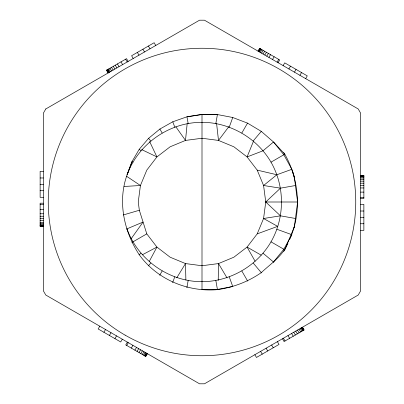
<?xml version="1.0" encoding="UTF-8"?>
<svg xmlns="http://www.w3.org/2000/svg" width="404" height="404" viewBox="0 0 404 404"><rect width="100%" height="100%" fill="white"/><g stroke="black" fill="none" stroke-linecap="round" stroke-linejoin="round"><path stroke-width="0.61" d="M218.221 280.386L218.498 263.575L233.871 257.207L247.076 247.076L257.207 233.871L263.575 218.498L265.746 202L263.575 185.502L257.207 170.129L247.076 156.924L233.871 146.793L218.498 140.425L202 138.254L185.502 140.425L170.129 146.793L156.924 156.924L146.793 170.129L140.425 185.502L138.254 202L139.34 210.252L146.793 233.871L156.924 247.076L170.129 257.207L185.502 263.575L202 265.746L218.498 263.575L227.058 277.957M127.124 229.255C138.208 260.065 169.256 281.805 202 281.684C229.977 281.623 256.969 266.039 271.008 241.839C284.946 217.584 284.946 186.416 271.008 162.161C256.969 137.961 229.977 122.377 202 122.316C169.256 122.195 138.208 143.935 127.124 174.745C117.397 201.384 123.972 231.497 139.213 254.682C156.762 279.275 187.567 292.198 217.418 289.653C233.153 287.436 248.218 281.734 261.267 272.634C270.872 263.666 282.977 255.737 287.941 243.097M283.744 152.672L284.81 154.192C299.238 179.805 301.839 212.176 289.764 239.178M187.163 123.669L185.502 140.425L175.836 126.775M132.992 162.161L132.007 161.59L127.124 174.745L132.007 161.59L139.213 149.318L148.586 138.345L159.883 129.048L172.801 121.776L186.976 116.801L202 114.347L217.418 114.559L232.754 117.498L247.531 123.134L261.267 131.366L273.503 142.001L283.82 154.762L291.855 169.296L294.359 177.25L297.617 202L294.359 226.75L284.81 249.808L283.744 251.328M186.885 287.714L188.163 280.472M215.837 123.528L217.418 114.559L202 114.559L186.976 116.801L188.163 123.528M172.649 282.638L174.745 276.876M229.255 127.124L232.754 117.498M253.465 141.259L247.076 156.924L263.039 150.783L273.503 142.001L284.81 154.192L271.008 162.161M149.293 261.393L156.924 247.076L142.501 254.692M291.855 234.704L283.82 249.238L273.503 261.999M258.035 51.126L259.626 48.364L279.679 59.944L278.088 62.706M258.217 51.232L259.545 48.929M99.763 326.2L98.172 328.962L120.715 341.976L122.306 339.214M258.429 51.353L260.019 48.591M258.777 51.555L260.373 48.798M258.949 51.656L260.545 48.894M259.464 51.954L261.06 49.192M260.322 52.449L261.918 49.687M261.524 53.141L263.12 50.379M263.049 54.02L264.645 51.263M103.919 332.28L105.515 329.518M264.812 55.04L266.408 52.278M266.786 56.181L268.382 53.419M268.933 57.419L270.529 54.656M109.413 335.451L111.004 332.689M272.533 59.494L274.124 56.737M114.948 338.643L116.539 335.886M277.129 62.15L278.725 59.388M159.706 275.255L162.161 271.008M241.839 132.992L247.531 123.134M283.133 65.615L284.724 62.857L307.267 75.871L305.676 78.634M127.351 342.127L125.76 344.89L145.814 356.464L147.404 353.707M126.72 345.44L128.31 342.683M288.9 68.948L290.496 66.185M131.315 348.096L132.911 345.334M294.435 72.144L296.031 69.382M134.911 350.172L136.507 347.415M137.062 351.414L138.653 348.652M139.032 352.551L140.627 349.793M299.93 75.316L301.52 72.553M140.799 353.571L142.39 350.808M142.319 354.449L143.915 351.692M143.521 355.146L145.117 352.384M144.379 355.641L145.975 352.879M144.895 355.939L146.49 353.177M145.066 356.035L146.662 353.278M145.42 356.237L147.011 353.48M146.425 354.98L147.223 353.601M176.775 277.795L185.502 263.575L185.88 279.916M131.148 238.749L143.067 222.059L126.487 229.053M228.876 126.583L218.498 140.425L216.574 123.356M148.419 265.857L150.783 263.039M253.217 140.961L261.267 131.366M295.561 218.498L280.472 215.837L265.746 202L280.467 188.163L295.561 185.502M139.082 254.793L140.961 253.217M291.855 169.296L276.876 174.745L263.575 185.502L280.467 188.163M131.931 242.456L146.793 233.871M257.207 233.871L277.639 226.366L263.575 218.498L280.472 215.837M123.291 214.968L139.34 210.252M232.754 286.502L217.418 289.441L202 289.653L202 114.347M124.078 186.481L140.425 185.502L126.573 176.26M43.324 171.336L40.132 171.336L40.132 197.364L43.324 197.364M360.676 175.371L363.868 175.371L363.868 198.526L360.676 198.526M360.676 175.826L363.868 175.826M360.676 176.23L363.868 176.23M360.676 176.432L363.868 176.432M360.676 177.023L363.868 177.023M40.132 177.972L43.324 177.972M360.676 178.012L363.868 178.012M360.676 179.401L363.868 179.401M360.676 181.164L363.868 181.164M360.676 183.199L363.868 183.199M40.132 184.315L43.324 184.315M360.676 185.476L363.868 185.476M360.676 187.956L363.868 187.956M40.132 190.703L43.324 190.703M360.676 192.112L363.868 192.112M360.676 197.42L363.868 197.42M265.746 202L297.617 202M43.324 203.192L40.132 203.192L40.132 226.346L43.324 226.346M40.132 204.298L43.324 204.298M360.676 204.353L363.868 204.353L363.868 230.381L360.676 230.381M40.132 209.605L43.324 209.605M360.676 211.014L363.868 211.014M40.132 213.761L43.324 213.761M40.132 216.241L43.324 216.241M360.676 217.403L363.868 217.403M40.132 218.519L43.324 218.519M40.132 220.554L43.324 220.554M40.132 222.316L43.324 222.316M40.132 223.7L43.324 223.7M360.676 223.745L363.868 223.745M40.132 224.695L43.324 224.695M40.132 225.286L43.324 225.286M40.132 225.488L43.324 225.488M40.132 225.892L43.324 225.892M40.132 226.134L43.324 226.134M257.207 170.129L276.876 174.745M276.876 229.255L291.274 234.492M141.723 149.611L156.924 156.924L149.647 141.582M261.171 255.136L247.076 247.076L255.126 261.262M271.008 241.839L284.81 249.808M139.213 149.318L140.961 150.783M263.039 253.217L273.841 262.282M148.586 138.345L150.783 140.961M253.217 263.039L261.494 272.902M155.742 45.48L154.151 42.718L131.608 55.737L133.199 58.494M148.404 46.041L149.995 48.798M142.91 49.207L144.506 51.97M302.515 327.195L304.106 329.952L284.057 341.531L282.462 338.769M302.333 327.301L303.924 330.058M302.121 327.422L303.712 330.179M301.768 327.624L303.364 330.386M301.596 327.725L303.192 330.482M301.081 328.018L302.677 330.78M300.223 328.518L301.818 331.275M299.026 329.209L300.616 331.972M137.375 52.404L138.971 55.166M297.501 330.088L299.091 332.851M295.733 331.108L297.329 333.871M293.764 332.245L295.354 335.007M291.617 333.487L293.208 336.244M288.017 335.562L289.612 338.325M128.154 61.408L126.563 58.651L106.51 70.225L108.1 72.988M125.604 59.201L127.199 61.964M283.421 338.219L285.012 340.976M159.883 129.048L162.161 132.992M241.839 271.008L247.662 281.093M121.003 61.857L122.599 64.615M117.407 63.933L119.003 66.695M277.417 341.683L279.012 344.445L256.464 357.459L254.874 354.697M115.261 65.175L116.852 67.933M113.287 66.312L114.882 69.074M111.524 67.332L113.12 70.089M271.65 345.016L273.24 347.773M109.999 68.21L111.595 70.973M108.797 68.902L110.393 71.665M107.939 69.397L109.535 72.159M107.424 69.695L109.019 72.457M107.252 69.796L108.848 72.558M106.903 69.998L108.494 72.76M106.691 70.119L108.02 72.422M266.115 348.208L267.706 350.97M260.62 351.379L262.216 354.141M172.801 121.776L174.745 127.124M229.255 276.876L232.815 286.668M215.837 280.472L217.433 289.527M294.673 225.548A95.617 95.617 0 0 1 294.031 227.942M292.754 171.882A95.617 95.617 0 0 1 294.673 178.452M45.793 108.964L43.324 113.236L43.324 290.764L45.793 295.036L199.531 383.8L204.469 383.8L358.207 295.036L360.676 290.764L360.676 113.236L358.207 108.964L204.469 20.2L199.531 20.2L45.793 108.964M125.129 335.143A153.742 153.742 0 0 0 355.742 202A153.742 153.742 0 0 0 125.129 68.857A153.742 153.742 0 0 0 125.129 335.143"/></g></svg>
